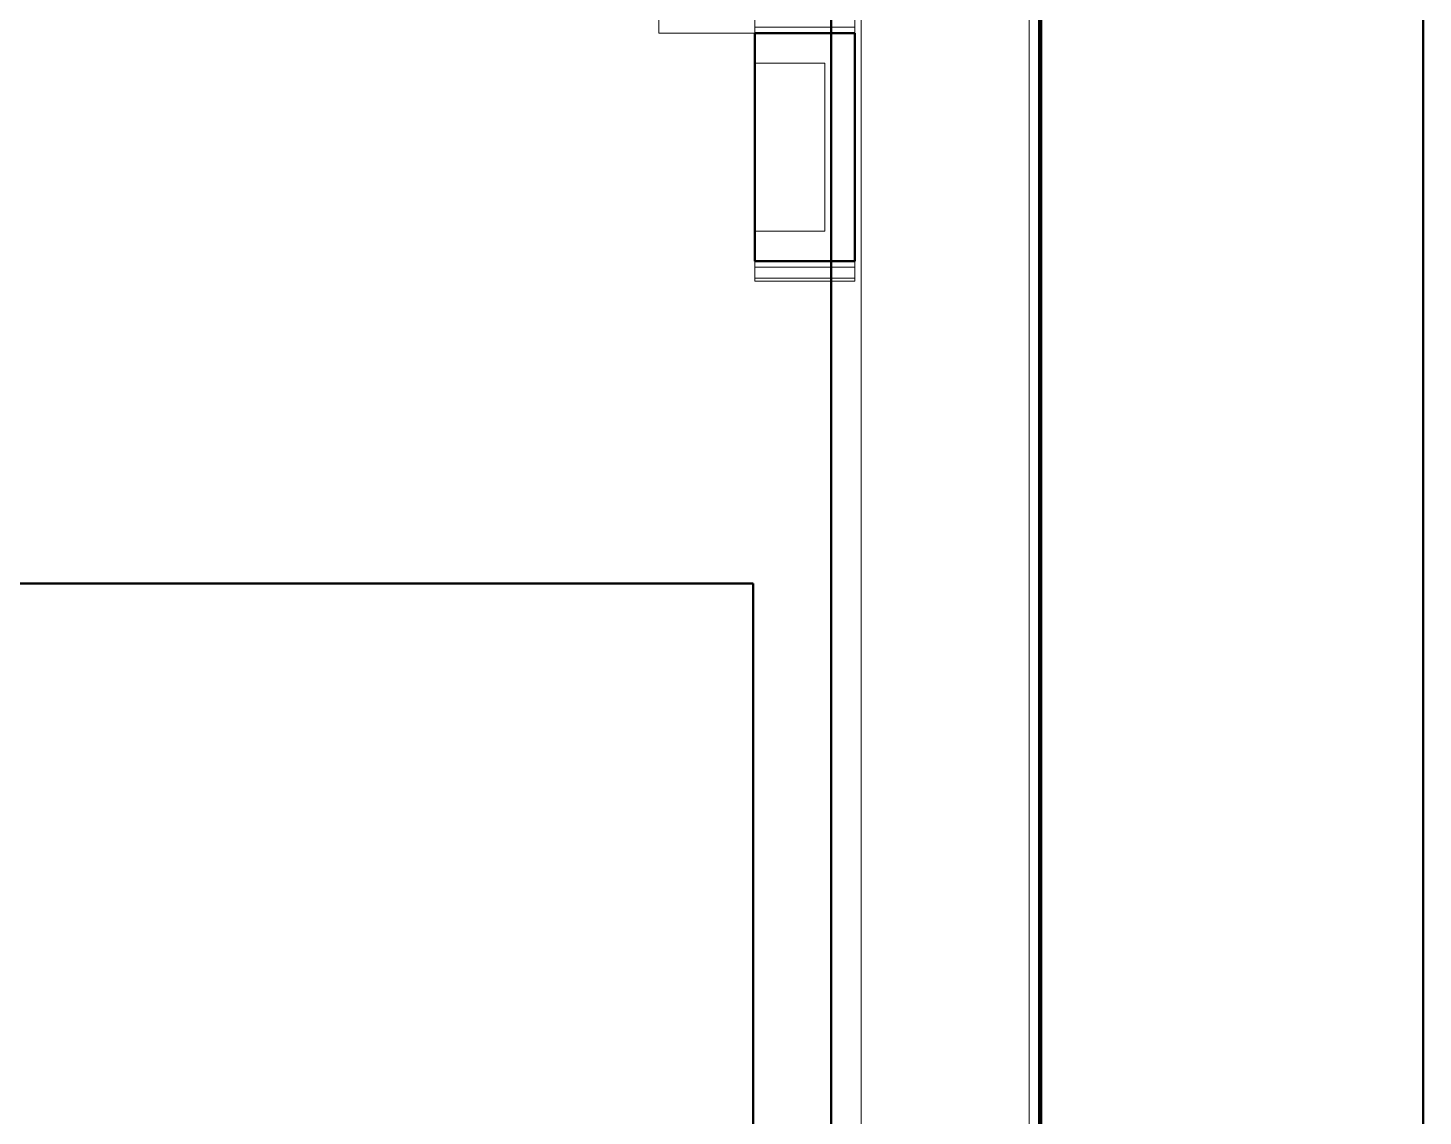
# Model space of a CAD drawing. Header units: inches. Extents: x -4218 to -1830, y 9756 to 12426.
# Drawn here: x -2733.4 to -2704.32, y 10027.43 to 10050.1 of the extents above; entities that cross this region are included whole.
import ezdxf

# ---------------------------------------------------------------- set-up
doc = ezdxf.new("R2010")
doc.units = ezdxf.units.IN
doc.header["$MEASUREMENT"] = 0
for name, color, linetype, lineweight in [('0-1', 7, 'Continuous', 5), ('0-2', 252, 'Continuous', 9), ('A-DOOR-1', 7, 'Continuous', 9), ('A-DOOR-2', 50, 'Continuous', 20), ('A-GENM', 5, 'Continuous', 9), ('A-GENM-7', 5, 'Continuous', 50), ('A-WALL-1', 250, 'Continuous', 50), ('A-WALL-2', 10, 'Continuous', 13), ('A-WALL-3', 253, 'Continuous', 9), ('A-WALL-4', 254, 'Continuous', 9), ('A-WALL-5', 252, 'Continuous', 9), ('A-WALL-6', 7, 'Continuous', 9)]:
    doc.layers.add(name, color=color, linetype=linetype, lineweight=lineweight)

# ---------------------------------------------------------------- blocks, each defined once
blk = doc.blocks.new('Basic Wall _ INT - W4BØF - _5_8 GYP - 2X4 WOOD_BATT_ - 5_8 GYP_ - ___-2683902-BACKGROUND - 1ST FLOOR')
at = {"layer": 'A-WALL-3'}
for p, q in [((-2716.661, 10045.239), (-2716.163, 10045.239)), ((-2716.163, 10045.215), (-2716.163, 10045.239)), ((-2716.163, 10045.038), (-2716.163, 10045.099)), ((-2716.163, 10044.888), (-2716.661, 10044.888)), ((-2716.163, 10044.888), (-2716.163, 10045.034)), ((-2716.163, 10044.826), (-2716.163, 10044.888))]:
    blk.add_line(p, q, dxfattribs=at)
at = {"layer": 'A-WALL-5'}
for p, q in [((-2718.25, 10045.239), (-2718.25, 10045.215)), ((-2718.25, 10045.239), (-2716.661, 10045.239)), ((-2718.25, 10045.099), (-2718.25, 10045.038)), ((-2716.661, 10045.114), (-2716.163, 10045.114)), ((-2716.163, 10045.239), (-2716.163, 10045.197)), ((-2716.163, 10045.197), (-2716.163, 10045.125)), ((-2716.163, 10045.125), (-2716.163, 10045.117)), ((-2716.163, 10045.117), (-2716.163, 10045.114)), ((-2716.163, 10045.114), (-2716.163, 10045.095)), ((-2716.163, 10045.095), (-2716.163, 10044.945)), ((-2718.25, 10045.034), (-2718.25, 10044.888)), ((-2718.25, 10044.888), (-2718.25, 10044.826)), ((-2716.661, 10044.888), (-2718.25, 10044.888)), ((-2716.163, 10044.826), (-2716.661, 10044.826)), ((-2716.163, 10044.945), (-2716.163, 10044.826))]:
    blk.add_line(p, q, dxfattribs=at)
at = {"layer": 'A-WALL-6'}
for p, q in [((-2718.25, 10045.197), (-2718.25, 10045.239)), ((-2718.25, 10045.114), (-2718.25, 10045.197)), ((-2718.25, 10045.114), (-2716.661, 10045.114)), ((-2718.25, 10044.826), (-2718.25, 10045.114)), ((-2716.661, 10044.826), (-2718.25, 10044.826))]:
    blk.add_line(p, q, dxfattribs=at)
blk = doc.blocks.new('Basic Wall _ INT - W4BØF - _5_8 GYP - 2X4 WOOD_BATT_ - 5_8 GYP_ - ___-2683903-BACKGROUND - 1ST FLOOR')
at = {"layer": 'A-WALL-3'}
for p, q in [((-2716.163, 10050.341), (-2716.661, 10050.341)), ((-2716.163, 10050.341), (-2716.163, 10050.403)), ((-2716.163, 10050.195), (-2716.163, 10050.341)), ((-2716.163, 10050.129), (-2716.163, 10050.191)), ((-2716.661, 10049.989), (-2716.163, 10049.989)), ((-2716.163, 10049.989), (-2716.163, 10050.013))]:
    blk.add_line(p, q, dxfattribs=at)
at = {"layer": 'A-WALL-5'}
for p, q in [((-2718.25, 10050.403), (-2718.25, 10050.341)), ((-2718.25, 10050.341), (-2718.25, 10050.195)), ((-2716.661, 10050.341), (-2718.25, 10050.341)), ((-2716.163, 10050.403), (-2716.661, 10050.403)), ((-2716.163, 10050.403), (-2716.163, 10050.114)), ((-2718.25, 10050.191), (-2718.25, 10050.129)), ((-2716.163, 10050.114), (-2716.661, 10050.114)), ((-2716.163, 10050.114), (-2716.163, 10050.073)), ((-2716.163, 10050.073), (-2716.163, 10050.032)), ((-2716.163, 10050.032), (-2716.163, 10049.989)), ((-2718.25, 10050.013), (-2718.25, 10049.989)), ((-2718.25, 10049.989), (-2716.661, 10049.989))]:
    blk.add_line(p, q, dxfattribs=at)
at = {"layer": 'A-WALL-6'}
for p, q in [((-2718.25, 10050.114), (-2718.25, 10050.403)), ((-2716.661, 10050.403), (-2718.25, 10050.403)), ((-2716.661, 10050.114), (-2718.25, 10050.114)), ((-2718.25, 10050.032), (-2718.25, 10050.114)), ((-2718.25, 10049.989), (-2718.25, 10050.032))]:
    blk.add_line(p, q, dxfattribs=at)
blk = doc.blocks.new('SWING - SINGLE - FLUSH - 36_ x 80_ - OFFSET PIVOT DOOR AT MAGIC PAK AND WASHER_DRYER-3199414-BACKGROUND - 1ST FLOOR')
at = {"layer": 'A-DOOR-1'}
blk.add_arc((18, 2.375), 36.067, 93.1789, 180, dxfattribs=at)
at = {"layer": 'A-DOOR-2'}
for p, q in [((16, 2.375), (16, 38.386)), ((18, 38.386), (16, 38.386)), ((18, 2.375), (18, 38.386)), ((18, 2.375), (16, 2.375))]:
    blk.add_line(p, q, dxfattribs=at)
blk = doc.blocks.new('CTR - 1st Phase - Unit Layouts_rvt-1-BACKGROUND - 1ST FLOOR')
at = {"layer": 'A-WALL-1'}
for p, q in [((-2716.163, 10049.989), (-2718.25, 10049.989)), ((-2718.25, 10049.989), (-2718.25, 10045.239)), ((-2716.163, 10049.364), (-2716.163, 10049.989)), ((-2716.163, 10045.864), (-2716.163, 10049.364)), ((-2716.163, 10045.239), (-2716.163, 10045.864)), ((-2718.25, 10045.239), (-2716.163, 10045.239))]:
    blk.add_line(p, q, dxfattribs=at)
at = {"layer": 'A-WALL-2'}
for p, q in [((-2716.788, 10049.364), (-2718.25, 10049.364)), ((-2716.788, 10045.864), (-2716.788, 10049.364)), ((-2716.788, 10045.864), (-2718.25, 10045.864))]:
    blk.add_line(p, q, dxfattribs=at)
at = {"layer": 'A-WALL-3'}
for p, q in [((-2716.661, 10049.989), (-2718.25, 10049.989)), ((-2716.163, 10049.989), (-2716.163, 10045.239)), ((-2718.25, 10045.239), (-2716.661, 10045.239))]:
    blk.add_line(p, q, dxfattribs=at)
at = {"layer": 'A-WALL-4'}
for p, q in [((-2716.163, 10049.989), (-2716.661, 10049.989)), ((-2716.661, 10045.239), (-2716.163, 10045.239))]:
    blk.add_line(p, q, dxfattribs=at)
at = {"layer": 'A-WALL-5'}
blk.add_line((-2718.25, 10045.239), (-2718.25, 10049.989), dxfattribs=at)
at = {"layer": '0-2'}
for name, p in [('SWING - SINGLE - FLUSH - 36_ x 80_ - OFFSET PIVOT DOOR AT MAGIC PAK AND WASHER_DRYER-3199414-BACKGROUND - 1ST FLOOR', (-2736.25, 10047.614)), ('Basic Wall _ INT - W4BØF - _5_8 GYP - 2X4 WOOD_BATT_ - 5_8 GYP_ - ___-2683903-BACKGROUND - 1ST FLOOR', (0, 0)), ('Basic Wall _ INT - W4BØF - _5_8 GYP - 2X4 WOOD_BATT_ - 5_8 GYP_ - ___-2683902-BACKGROUND - 1ST FLOOR', (0, 0))]:
    blk.add_blockref(name, p, dxfattribs=at)
blk = doc.blocks.new('CTR - 1st Phase - Common Walls_rvt-1-BACKGROUND - 1ST FLOOR')
at = {"layer": 'A-WALL-1'}
for p, q in [((-2716.661, 10261.589), (-2716.661, 10017.089)), ((-2712.286, 10017.089), (-2712.286, 10261.589))]:
    blk.add_line(p, q, dxfattribs=at)
at = {"layer": 'A-WALL-2'}
for p, q in [((-2716.036, 10261.589), (-2716.036, 10017.089)), ((-2712.536, 10261.589), (-2712.536, 10017.089))]:
    blk.add_line(p, q, dxfattribs=at)
at = {"layer": 'A-WALL-3'}
for p, q in [((-2712.286, 10017.089), (-2712.286, 10261.552)), ((-2716.661, 10049.989), (-2716.661, 10045.239)), ((-2716.661, 10045.037), (-2716.661, 10044.967)), ((-2716.661, 10044.945), (-2716.661, 10044.854))]:
    blk.add_line(p, q, dxfattribs=at)
at = {"layer": 'A-WALL-5'}
blk.add_line((-2716.661, 10044.826), (-2716.661, 10017.714), dxfattribs=at)
blk = doc.blocks.new('CTR - 1st Phase -Stairs _ Elevators_rvt-1-BACKGROUND - 1ST FLOOR')
at = {"layer": 'A-WALL-1'}
for p, q in [((-2712.324, 10253.589), (-2712.324, 10013.589)), ((-2704.324, 10021.589), (-2704.324, 10253.589))]:
    blk.add_line(p, q, dxfattribs=at)
at = {"layer": 'A-WALL-3'}
blk.add_line((-2712.324, 10253.589), (-2712.324, 10017.714), dxfattribs=at)
at = {"layer": 'A-WALL-5'}
blk.add_line((-2704.324, 10021.589), (-2704.324, 10253.589), dxfattribs=at)
blk = doc.blocks.new('V-Series_EWC4_SPVU_RFA_2015 - 1ST FLOOR-2484708-BACKGROUND - 1ST FLOOR')
at = {"layer": 'A-GENM'}
for p, q in [((-3131.332, 12089.689), (-3128.535, 12089.689)), ((-3128.035, 12089.689), (-3125.05, 12089.689)), ((-3124.55, 12089.689), (-3121.566, 12089.689)), ((-3121.066, 12089.689), (-3118.082, 12089.689)), ((-3117.582, 12089.689), (-3114.597, 12089.689)), ((-3114.097, 12089.689), (-3111.113, 12089.689)), ((-3110.613, 12089.689), (-3107.628, 12089.689)), ((-3107.128, 12089.689), (-3104.332, 12089.689))]:
    blk.add_line(p, q, dxfattribs=at)
at = {"layer": 'A-GENM-7'}
for p, q in [((-3131.769, 12090.689), (-3132.332, 12090.689)), ((-3132.332, 12090.689), (-3132.332, 12089.689)), ((-3103.894, 12090.689), (-3131.769, 12090.689)), ((-3131.769, 12090.689), (-3131.769, 12089.689)), ((-3131.769, 12089.689), (-3131.769, 12090.689)), ((-3103.894, 12089.689), (-3103.894, 12090.689)), ((-3103.332, 12090.689), (-3103.894, 12090.689)), ((-3103.894, 12090.689), (-3103.894, 12089.689)), ((-3103.332, 12089.689), (-3103.332, 12090.689)), ((-3132.332, 12089.689), (-3131.769, 12089.689)), ((-3131.769, 12089.689), (-3103.894, 12089.689)), ((-3131.769, 12089.689), (-3131.769, 12060.252)), ((-3131.332, 12089.689), (-3131.769, 12089.689)), ((-3131.332, 12088.689), (-3131.332, 12089.689)), ((-3128.035, 12089.689), (-3128.535, 12089.689)), ((-3128.535, 12089.689), (-3128.535, 12088.689)), ((-3128.035, 12088.689), (-3128.035, 12089.689)), ((-3124.55, 12089.689), (-3125.05, 12089.689)), ((-3125.05, 12089.689), (-3125.05, 12088.689)), ((-3124.55, 12088.689), (-3124.55, 12089.689)), ((-3121.066, 12089.689), (-3121.566, 12089.689)), ((-3121.566, 12089.689), (-3121.566, 12088.689)), ((-3121.066, 12088.689), (-3121.066, 12089.689)), ((-3117.582, 12089.689), (-3118.082, 12089.689)), ((-3118.082, 12089.689), (-3118.082, 12088.689)), ((-3117.582, 12088.689), (-3117.582, 12089.689)), ((-3114.097, 12089.689), (-3114.597, 12089.689)), ((-3114.597, 12089.689), (-3114.597, 12088.689)), ((-3114.097, 12088.689), (-3114.097, 12089.689)), ((-3110.613, 12089.689), (-3111.113, 12089.689)), ((-3111.113, 12089.689), (-3111.113, 12088.689)), ((-3110.613, 12088.689), (-3110.613, 12089.689)), ((-3107.128, 12089.689), (-3107.628, 12089.689)), ((-3107.628, 12089.689), (-3107.628, 12088.689)), ((-3107.128, 12088.689), (-3107.128, 12089.689)), ((-3103.894, 12089.689), (-3104.332, 12089.689)), ((-3104.332, 12089.689), (-3104.332, 12088.689)), ((-3103.894, 12089.689), (-3103.332, 12089.689)), ((-3103.894, 12060.252), (-3103.894, 12089.689)), ((-3128.535, 12088.689), (-3131.332, 12088.689)), ((-3125.05, 12088.689), (-3128.035, 12088.689)), ((-3121.566, 12088.689), (-3124.55, 12088.689)), ((-3118.082, 12088.689), (-3121.066, 12088.689)), ((-3114.597, 12088.689), (-3117.582, 12088.689)), ((-3111.113, 12088.689), (-3114.097, 12088.689)), ((-3107.628, 12088.689), (-3110.613, 12088.689)), ((-3104.332, 12088.689), (-3107.128, 12088.689)), ((-3131.769, 12060.252), (-3103.894, 12060.252))]:
    blk.add_line(p, q, dxfattribs=at)

msp = doc.modelspace()

# ---------------------------------------------------------------- block references
at = {"layer": '0-1'}
for name in ['CTR - 1st Phase -Stairs _ Elevators_rvt-1-BACKGROUND - 1ST FLOOR', 'CTR - 1st Phase - Unit Layouts_rvt-1-BACKGROUND - 1ST FLOOR', 'CTR - 1st Phase - Common Walls_rvt-1-BACKGROUND - 1ST FLOOR']:
    msp.add_blockref(name, (0, 0), dxfattribs=at)
at = {"layer": 'A-GENM', "rotation": 180}
msp.add_blockref('V-Series_EWC4_SPVU_RFA_2015 - 1ST FLOOR-2484708-BACKGROUND - 1ST FLOOR', (-5850.055, 22098.779), dxfattribs=at)

doc.saveas('drawing.dxf')
